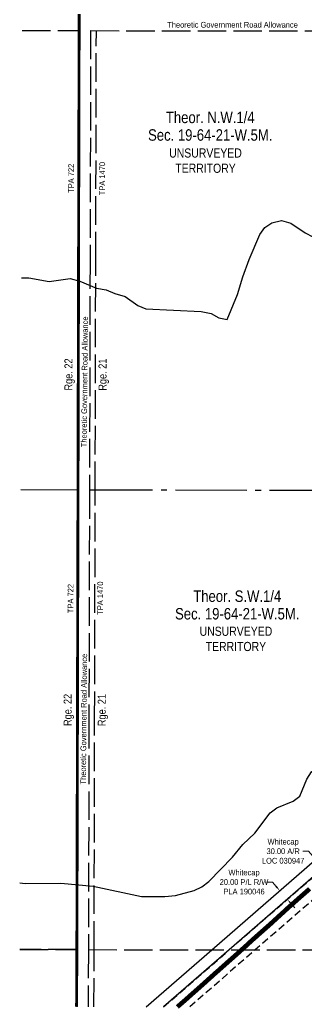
# Model space of a CAD drawing. Extents: x 479172 to 490274, y 6044075 to 6051612.
# Drawn here: x 488441 to 488943, y 6044099 to 6045830 of the extents above; entities that cross this region are included whole.
import ezdxf
from ezdxf.enums import TextEntityAlignment as Align

# ---------------------------------------------------------------- set-up
doc = ezdxf.new("R2010")
doc.units = 0
doc.header["$LTSCALE"] = 5
doc.header["$PDSIZE"] = 0.5
for name, pattern in [('CENTERLINEX3', [5, 2.5, -1, 0.5, -1]), ('foc-ACCESSROAD', [3.75, 2.5, -1.25]), ('foc-QUARTERLINE', [33, 25, -3, 2, -3]), ('foc-UNSURVEYED', [12.5, 10, -2.5])]:
    doc.linetypes.add(name, pattern=pattern)
doc.layers.get('Defpoints').update_dxf_attribs({"color": 9})
for name, color, linetype in [('AS-ROADS', 254, 'Continuous'), ('C-AR', 13, 'foc-ACCESSROAD'), ('C-RW', 13, 'Continuous'), ('C-SYMBOL', 7, 'Continuous'), ('D-TXT', 6, 'Continuous'), ('L-QSEC', 8, 'foc-QUARTERLINE'), ('L-ROAD-T', 7, 'Continuous'), ('L-UNS-T', 3, 'Continuous'), ('L-USEC', 7, 'foc-UNSURVEYED'), ('T-CREEK', 160, 'Continuous')]:
    doc.layers.add(name, color=color, linetype=linetype)
doc.layers.add('AS-TRAPPER BOUNDARY', color=7, linetype='CENTERLINEX3', true_color=0xb85c00, transparency=0.6)
doc.layers.add('AS-TRAPPER-T', color=7, linetype='Continuous', true_color=0xc26100)
doc.layers.add('C-AR-T', color=13, linetype='Continuous', lineweight=9)
doc.layers.add('C-RW-T', color=13, linetype='Continuous', lineweight=9)
doc.styles.add('175L', font='ARIALN.TTF', dxfattribs={"height": 20})
doc.styles.add('80CG', font='ARIALN.TTF', dxfattribs={"height": 10})
doc.styles.add('80L', font='ARIALN.TTF', dxfattribs={"height": 10})
doc.styles.add('foc-LtypeFont', font='ARIALN.TTF', dxfattribs={"height": 7.35})
doc.linetypes.add('foc-TOPO-flowdirection-NOLINE', pattern='A,0,[">",foc-LtypeFont,S=0.3,R=0,X=0,Y=-0.945],-20,[">",foc-LtypeFont,S=0.3,R=0,X=0,Y=-0.945],0', length=20)
doc.dimstyles.new('Compass 5 000', dxfattribs={"dimscale": 5, "dimtxt": 9, "dimasz": 2, "dimexe": 0.2, "dimexo": 0.0625, "dimgap": 0.5, "dimtad": 0, "dimtih": 1, "dimtoh": 1, "dimzin": 0, "dimdsep": 46, "dimtxsty": '80CG', "dimcen": 0.1, "dimse1": 1, "dimse2": 1, "dimclrd": 256, "dimclrt": 256, "dimaunit": 1, "dimadec": 4, "dimazin": 0, "dimtfac": 0.06, "dimtofl": 0, "dimtmove": 0, "dimatfit": 1, "dimfxl": 0.2, "dimtolj": 1, "dimtzin": 0, "dimlwd": -1, "dimarcsym": 0})

# ---------------------------------------------------------------- blocks, each defined once
blk = doc.blocks.new('*D448')
at = {"layer": 'C-AR-T', "transparency": 16777216}
for p, q in [((488946.8, 6044375), (488936.8, 6044375)), ((488966, 6044352.9), (488946.8, 6044375)), ((488998.8, 6044315.2), (489005.3, 6044307.7))]:
    blk.add_line(p, q, dxfattribs=at)
for points in [[(488967.2, 6044354), (488964.7, 6044351.9), (488972.5, 6044345.4)], [(489000, 6044316.3), (488997.5, 6044314.1), (488992.2, 6044322.8)]]:
    blk.add_solid(points, dxfattribs=at)
at = {"layer": 'Defpoints', "color": 0, "transparency": 16777216}
for p in [(488992.2, 6044322.8), (488873.2, 6044259.1), (488892.8, 6044236.4)]:
    blk.add_point(p, dxfattribs=at)
at = {"layer": 'C-AR-T', "transparency": 16777216, "insert": (488902.5, 6044375), "char_height": 10, "attachment_point": 5, "style": '80CG'}
blk.add_mtext('\\A1;Whitecap\\P30.00 A/R\\PLOC 030947', dxfattribs=at)
blk = doc.blocks.new('*D465')
at = {"layer": 'C-RW-T', "transparency": 16777216}
for p, q in [((488883.6, 6044321.1), (488873.6, 6044321.1)), ((488890.1, 6044313.5), (488883.6, 6044321.1)), ((488916.4, 6044283.4), (488922.9, 6044275.8))]:
    blk.add_line(p, q, dxfattribs=at)
for points in [[(488891.4, 6044314.6), (488888.9, 6044312.5), (488896.7, 6044306)], [(488917.6, 6044284.4), (488915.1, 6044282.3), (488909.8, 6044290.9)]]:
    blk.add_solid(points, dxfattribs=at)
at = {"layer": 'Defpoints', "color": 0, "transparency": 16777216}
for p in [(488896.7, 6044306), (488879.1, 6044290.7), (488892.2, 6044275.6)]:
    blk.add_point(p, dxfattribs=at)
at = {"layer": 'C-RW-T', "transparency": 16777216, "insert": (488834, 6044321.1), "char_height": 10, "attachment_point": 5, "style": '80CG'}
blk.add_mtext('\\A1;Whitecap\\P20.00 P/L R/W\\PPLA 190046', dxfattribs=at)

msp = doc.modelspace()

# ---------------------------------------------------------------- linework, layer by layer
at = {"layer": 'AS-ROADS', "const_width": 7.996, "elevation": 0.441, "flags": 128}
msp.add_lwpolyline([(488948.834, 6044309.416), (488945.046, 6044305.846), (488940.372, 6044301.743), (488935.92, 6044297.823), (488931.287, 6044293.772), (488927.451, 6044290.371), (488923.527, 6044286.9), (488919.519, 6044283.357), (488915.472, 6044279.776), (488911.348, 6044276.178), (488907.35, 6044272.459), (488903.33, 6044268.739), (488899.24, 6044265.064), (488895.218, 6044261.392), (488891.183, 6044257.673), (488887.137, 6044254.012), (488883.17, 6044250.346), (488879.207, 6044246.761), (488875.176, 6044243.2), (488871.104, 6044239.621), (488866.977, 6044235.975), (488862.783, 6044232.273), (488858.554, 6044228.546), (488854.32, 6044224.745), (488850.069, 6044221.001), (488845.863, 6044217.218), (488841.694, 6044213.413), (488837.693, 6044209.629), (488833.625, 6044205.979), (488829.619, 6044202.324), (488825.625, 6044198.731), (488821.581, 6044195.15), (488817.54, 6044191.516), (488813.49, 6044187.967), (488809.418, 6044184.39), (488805.333, 6044180.795), (488801.287, 6044177.123), (488797.116, 6044173.457), (488792.908, 6044169.694), (488788.676, 6044165.904), (488784.349, 6044162.169), (488780.031, 6044158.337), (488775.828, 6044154.451), (488771.52, 6044150.636), (488767.282, 6044146.81), (488763.033, 6044143.001), (488758.698, 6044139.113), (488754.283, 6044135.189), (488749.882, 6044131.316), (488745.375, 6044127.33), (488740.875, 6044123.398), (488736.437, 6044119.367), (488731.955, 6044115.369), (488727.398, 6044111.392), (488722.871, 6044107.484), (488718.329, 6044103.534), (488717.263, 6044102.571)], dxfattribs=at)
at = {"layer": 'AS-TRAPPER BOUNDARY', "const_width": 5, "flags": 128}
msp.add_lwpolyline([(488540.769, 6044102.823), (488541.307, 6044202.822), (488549.197, 6047439.374), (488549.443, 6047539.375)], dxfattribs=at)
at = {"layer": 'C-AR', "flags": 128}
msp.add_lwpolyline([(488693.138, 6044102.605), (488808.017, 6044202.434), (489026.859, 6044392.617), (489219.647, 6044371.777), (489241.893, 6044362.99), (489365.041, 6044347.353), (489366.896, 6044347.119), (489379.914, 6044345.465), (489469.355, 6044334.11), (489493.219, 6044341.345), (489503.349, 6044344.416), (489503.917, 6044343.636), (489529.34, 6044328.824), (489535.126, 6044325.453), (489538.212, 6044323.655), (489536.177, 6044323.038), (489533.201, 6044322.117), (489518.939, 6044317.812), (489511.918, 6044315.686), (489471.671, 6044303.536), (489453.992, 6044305.787), (489414.478, 6044310.818), (489375.886, 6044315.733), (489366.827, 6044316.886), (489361.013, 6044317.625), (489265.086, 6044329.819), (489240.074, 6044333.022), (489234.15, 6044333.782), (489220.797, 6044339.054), (489212.428, 6044342.358), (489155.966, 6044348.474), (489036.645, 6044361.397), (488853.655, 6044202.369), (488738.776, 6044102.54)], dxfattribs=at)
at = {"layer": 'C-RW'}
for points in [[(488662.692, 6044102.649), (488777.572, 6044202.477), (489020.33, 6044413.444)], [(489026.859, 6044392.617), (488808.017, 6044202.434), (488693.138, 6044102.605)]]:
    msp.add_lwpolyline(points, dxfattribs=at)
at = {"layer": 'L-QSEC'}
for p, q in [((488543.267, 6045006.934), (488443.267, 6045007.301)), ((489333.745, 6045005.795), (488563.383, 6045006.884))]:
    msp.add_line(p, q, dxfattribs=at)
at = {"layer": 'L-USEC'}
for p, q in [((488445.228, 6045811.409), (488545.227, 6045811.047)), ((488545.227, 6045811.047), (488544.248, 6045408.991)), ((488565.344, 6045811.019), (488564.364, 6045408.942)), ((488565.344, 6045811.019), (488967.764, 6045810.462)), ((488574.407, 6045408.949), (488575.386, 6045811.005)), ((488544.248, 6045408.991), (488543.267, 6045006.934)), ((488564.364, 6045408.942), (488563.383, 6045006.884)), ((488573.425, 6045006.89), (488574.407, 6045408.949)), ((488543.267, 6045006.934), (488542.287, 6044604.878)), ((488563.383, 6045006.885), (488562.404, 6044604.829)), ((488572.446, 6044604.837), (488573.425, 6045006.89)), ((488542.287, 6044604.878), (488541.307, 6044202.822)), ((488562.404, 6044604.829), (488561.423, 6044202.773)), ((488571.466, 6044202.779), (488572.446, 6044604.837)), ((488541.307, 6044202.822), (488441.307, 6044203.193)), ((488441.307, 6044203.193), (488541.307, 6044202.822)), ((488541.307, 6044202.822), (488541.063, 6044102.822)), ((488561.423, 6044202.773), (488561.18, 6044102.794)), ((488561.424, 6044202.793), (488963.985, 6044202.23)), ((488571.222, 6044102.779), (488571.466, 6044202.779))]:
    msp.add_line(p, q, dxfattribs=at)
at = {"layer": 'T-CREEK', "linetype": 'foc-TOPO-flowdirection-NOLINE', "flags": 128}
for points in [[(488444.173, 6045378.68), (488457.433, 6045378.606), (488492.747, 6045372.047), (488529.366, 6045377.498), (488546.185, 6045372.778), (488575.381, 6045360.388), (488592.737, 6045357.47), (488607.514, 6045351.125), (488625.833, 6045345.987), (488647.771, 6045329.806), (488661.827, 6045324.061), (488758.681, 6045319.264), (488776.456, 6045316.104), (488790.093, 6045308.437), (488804.448, 6045305.395), (488822.585, 6045349.3), (488831.673, 6045380.348), (488842.924, 6045410.678), (488861.422, 6045454.404), (488870.713, 6045466.662), (488882.771, 6045474.601), (488899.697, 6045478.765), (488916.214, 6045474.225), (488941.034, 6045457.388), (488954.371, 6045450.382), (488983.985, 6045438.353), (488999.6, 6045437.413), (489022.989, 6045455.332), (489033.305, 6045467.232), (489040.25, 6045481.949), (489038.462, 6045520.365), (489029.865, 6045575.042), (489035.552, 6045589.757), (489045.865, 6045601.718), (489057.68, 6045611.276), (489071.184, 6045618.138), (489086.369, 6045623.08), (489104.318, 6045623.763), (489119.033, 6045620.661), (489154.581, 6045616.804), (489222.926, 6045602.717), (489241.84, 6045600.698), (489260.633, 6045600.478), (489276.359, 6045605.3), (489288.956, 6045613.539), (489302.699, 6045620.039), (489318.191, 6045618.256), (489387.018, 6045602.367), (489408.151, 6045602.032), (489439.445, 6045592.105), (489457.339, 6045589.545), (489469.697, 6045586.019)], [(488441.59, 6044319.628), (488450.777, 6044318.767), (488513.4, 6044319.025), (488569.606, 6044313.694), (488654.649, 6044296.033), (488695.477, 6044295.904), (488714.208, 6044297.79), (488746.739, 6044306.474), (488760.242, 6044312.675), (488772.598, 6044321.996), (488813.671, 6044364.428), (488831.656, 6044387.022), (488852.887, 6044406.619), (488879.863, 6044442.072), (488891.258, 6044450.851), (488920.002, 6044462.352), (488931.76, 6044471.131), (488943.973, 6044501.283), (488952.301, 6044514.081), (488965.02, 6044522.921), (488983.207, 6044526.966), (489002.238, 6044527.711), (489092.558, 6044513.057), (489152.907, 6044510.671), (489174.162, 6044511.417), (489237.296, 6044530.342), (489248.996, 6044538.82), (489262.557, 6044545.198), (489280.982, 6044547.441), (489316.593, 6044544.001), (489336.105, 6044543.665), (489354.057, 6044545.606), (489395.22, 6044565.046), (489405.657, 6044574.723), (489412.723, 6044588.358), (489417.027, 6044605.292), (489422.562, 6044641.377), (489427.944, 6044657.35), (489447.584, 6044702.098), (489488.873, 6044764.038), (489511.124, 6044783.154), (489539.983, 6044796.995), (489557.931, 6044799.657), (489594.92, 6044796.579), (489653.994, 6044798.75), (489694.522, 6044801.798), (489770.157, 6044811.012), (489789.13, 6044812.055), (489849.357, 6044810.386), (489867.306, 6044813.109), (489883.266, 6044817.569), (489895.265, 6044825.988), (489914.932, 6044848.221), (489969.444, 6044898.413), (489992.478, 6044916.747), (490005.495, 6044924.628), (490024.767, 6044924.41), (490036.607, 6044916.259), (490052.881, 6044911.957), (490072.936, 6044911.741), (490108.846, 6044907.761), (490147.456, 6044906.665), (490163.54, 6044910.827), (490186.356, 6044932.375), (490204.2, 6044951.575), (490210.721, 6044965.33), (490219.596, 6044977.106), (490257.809, 6045000.562), (490267.765, 6045010.54), (490273.396, 6045014.652)]]:
    msp.add_lwpolyline(points, dxfattribs=at)
at = {"layer": 'T-CREEK', "flags": 128}
for points in [[(488444.173, 6045378.68), (488457.433, 6045378.606), (488492.747, 6045372.047), (488529.366, 6045377.498), (488546.185, 6045372.778), (488575.381, 6045360.388), (488592.737, 6045357.47), (488607.514, 6045351.125), (488625.833, 6045345.987), (488647.771, 6045329.806), (488661.827, 6045324.061), (488758.681, 6045319.264), (488776.456, 6045316.104), (488790.093, 6045308.437), (488804.448, 6045305.395), (488822.585, 6045349.3), (488831.673, 6045380.348), (488842.924, 6045410.678), (488861.422, 6045454.404), (488870.713, 6045466.662), (488882.771, 6045474.601), (488899.697, 6045478.765), (488916.214, 6045474.225), (488941.034, 6045457.388), (488954.371, 6045450.382)], [(488441.59, 6044319.628), (488450.777, 6044318.767), (488513.4, 6044319.025), (488569.606, 6044313.694), (488654.649, 6044296.033), (488695.477, 6044295.904), (488714.208, 6044297.79), (488746.739, 6044306.474), (488760.242, 6044312.675), (488772.598, 6044321.996), (488813.671, 6044364.428), (488831.656, 6044387.022), (488852.887, 6044406.619), (488879.863, 6044442.072), (488891.258, 6044450.851), (488920.002, 6044462.352), (488931.76, 6044471.131), (488943.973, 6044501.283)]]:
    msp.add_lwpolyline(points, dxfattribs=at)

# ---------------------------------------------------------------- texts
at = {"layer": 'AS-TRAPPER-T', "style": '80L'}
for s, p in [('TPA 722', (488535.971, 6045527.096)), ('TPA 1470', (488590.52, 6045522.918)), ('TPA 1470', (488586.974, 6044788.742)), ('TPA 722', (488535.157, 6044791.675))]:
    msp.add_text(s, height=9.9941, rotation=89.795712, dxfattribs=at).set_placement(p)
at = {"layer": 'C-SYMBOL', "color": 3, "style": '175L'}
for s, p in [('Theor. N.W.1/4', (488774.825, 6045643.192)), ('Sec. 19-64-21-W.5M.', (488774.825, 6045612.43)), ('Theor. S.W.1/4', (488822.109, 6044805.348)), ('Sec. 19-64-21-W.5M.', (488822.109, 6044774.587))]:
    msp.add_text(s, height=20, dxfattribs=at).set_placement(p, align=Align.BOTTOM_CENTER)
at = {"layer": 'D-TXT', "color": 3, "char_height": 14, "attachment_point": 1, "rotation": 90, "style": '80L'}
for s, width, insert in [('Rge. 22', 73.67783, (488519.529, 6045181.23)), ('Rge. 21', 63.79406, (488579.207, 6045180.948)), ('Rge. 22', 73.67783, (488518.098, 6044594.228)), ('Rge. 21', 63.79406, (488577.776, 6044593.946))]:
    msp.add_mtext_dynamic_manual_height_columns(s, width=width, gutter_width=47.45, heights=[0], dxfattribs=dict(at, insert=insert))
at = {"layer": 'L-ROAD-T', "style": '80L'}
msp.add_text('Theoretic Government Road Allowance', height=9.99474, dxfattribs=at).set_placement((488813.908, 6045821.32), align=Align.MIDDLE_CENTER)
for p in [(488554.607, 6045196.412), (488553.169, 6044606.237)]:
    msp.add_text('Theoretic Government Road Allowance', height=10, rotation=89.459776, dxfattribs=at).set_placement(p, align=Align.MIDDLE_CENTER)
at = {"layer": 'L-UNS-T', "color": 3, "char_height": 16, "attachment_point": 5, "style": '80L'}
for insert in [(488766.537, 6045583.466), (488819.806, 6044746.544)]:
    msp.add_mtext_dynamic_manual_height_columns('UNSURVEYED TERRITORY', width=126.28105, gutter_width=47.45, heights=[0], dxfattribs=dict(at, insert=insert))

# ---------------------------------------------------------------- dimensions: what is measured, and where the dimension line sits
at = {"layer": 'C-AR-T'}
dim = msp.add_linear_dim(base=(488992.197, 6044322.769), p1=(488873.174, 6044259.058), p2=(488892.843, 6044236.425), angle=310.992447, text='Whitecap\\P30.00 A/R\\PLOC 030947', dimstyle='Compass 5 000', dxfattribs=at)
dim.commit()
dim.dimension.update_dxf_attribs({"geometry": '*D448', "text_midpoint": (488902.489, 6044375.017), "dimtype": 161})
at = {"layer": 'C-RW-T'}
dim = msp.add_linear_dim(base=(488896.696, 6044306.001), p1=(488892.238, 6044275.629), p2=(488879.119, 6044290.726), angle=130.99197, text='Whitecap\\P20.00 P/L R/W\\PPLA 190046', dimstyle='Compass 5 000', dxfattribs=at)
dim.commit()
dim.dimension.update_dxf_attribs({"geometry": '*D465', "text_midpoint": (488834.037, 6044321.097), "dimtype": 161})

doc.saveas('drawing.dxf')
